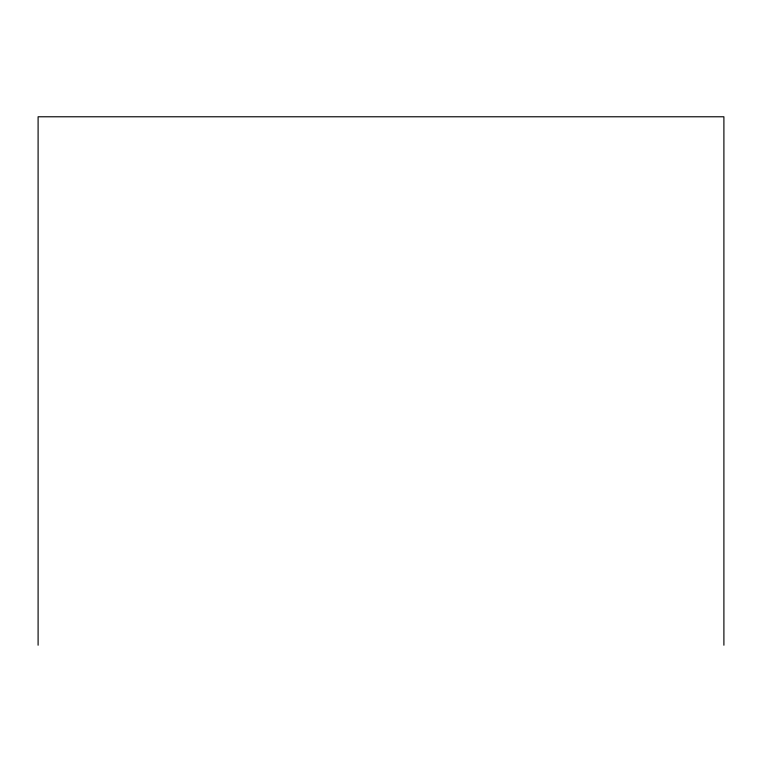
<?xml version="1.0" encoding="UTF-8"?>
<svg xmlns="http://www.w3.org/2000/svg" width="762" height="762" viewBox="0 0 762 762"><rect width="100%" height="100%" fill="white"/><g stroke="black" fill="none" stroke-linecap="round" stroke-linejoin="round"><path stroke-width="1.14" d="M723.9 645.223L723.9 116.776L38.1 116.776L38.1 645.223"/></g></svg>
